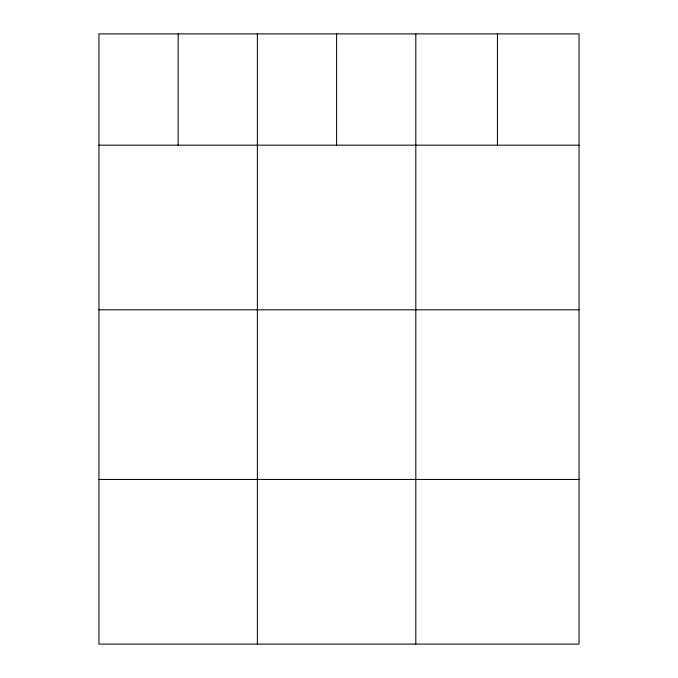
<?xml version="1.0" encoding="UTF-8"?>
<svg xmlns="http://www.w3.org/2000/svg" width="678" height="678" viewBox="0 0 678 678"><rect width="100%" height="100%" fill="white"/><g stroke="black" fill="none" stroke-linecap="round" stroke-linejoin="round"><path stroke-width="1.02" d="M579.054 145.168L579.054 644.1L98.946 644.1L98.946 33.9L579.054 33.9L579.054 145.168L98.946 145.168M98.946 309.812L579.054 309.812M98.946 479.456L579.054 479.456M497.44 33.9L497.44 145.168M415.817 33.9L415.817 644.1M336.602 33.9L336.602 145.168M257.377 33.9L257.377 644.1M178.161 33.9L178.161 145.168"/></g></svg>
